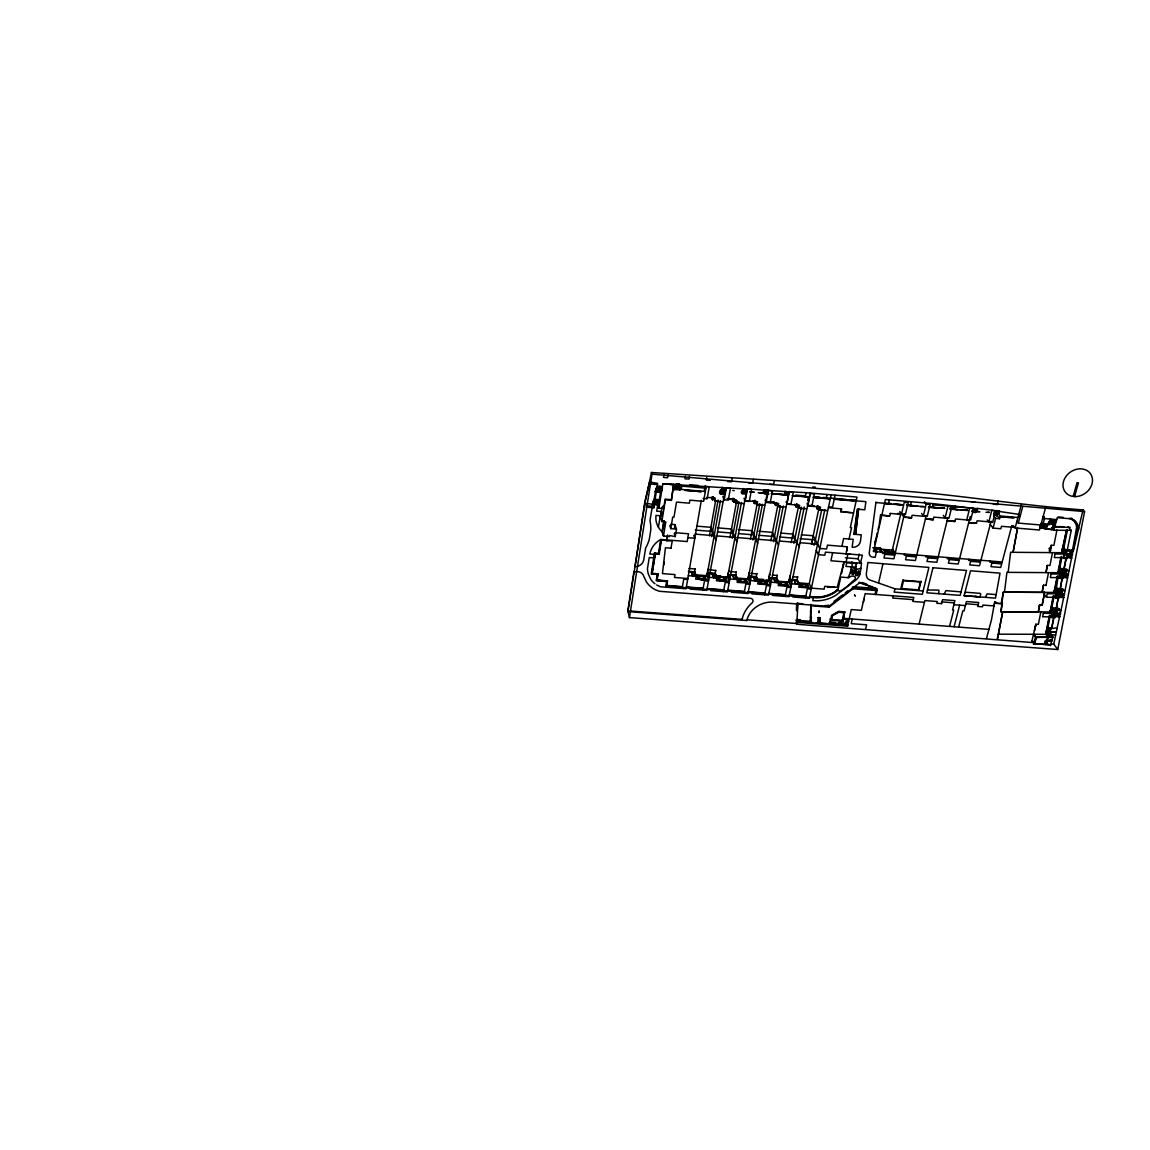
<?xml version="1.0" encoding="UTF-8"?>
<svg xmlns="http://www.w3.org/2000/svg" width="1150" height="1150" viewBox="0 0 1150 1150"><rect width="100%" height="100%" fill="white"/><g stroke="black" fill="none" stroke-linecap="round" stroke-linejoin="round"><path stroke-width="1.5" d="M810.635 611.412L810.664 612.418M818.929 612.706L819.001 611.728M796.361 610.176L796.72 603.506M796.706 624.249L796.461 621.618L796.706 624.249L1032.168 642.505L1031.924 641.154L1033.735 643.684L1050.697 644.92L1050.482 645.668M797.137 611.081L797.583 602.658M988.914 629.381L843.381 618.341L844.689 611.886L838.637 611.426L831.579 615.581L829.854 624.134L810.721 622.696L811.038 604.411L810.204 621.575L811.224 621.518M811.296 621.676L811.325 618.413M818.096 617.737L817.822 622.164L819.95 622.222L820.223 617.794L818.024 617.579M819.044 617.521L818.771 621.949M820.151 617.636L819.95 622.222M810.592 611.297L810.693 610.564M810.664 610.866L810.678 612.102M851.388 566.849L851.316 567.554A29.512 25.616 -25.1 0 1 847.981 577.659M860.861 568.387A7.475 6.44 -26.7 0 1 856.822 568.977A9.272 7.992 -26.8 0 1 852.193 566.921L851.877 561.919M818.958 611.829L819.073 610.765M810.649 610.621L810.779 609.558M854.263 534.462L857.641 509.622M875.984 501.975L869.271 552.747A5.017 4.312 -27.7 0 0 871.959 557.003L875.208 557.276L876.473 551.727L873.209 550.864M627.972 611.599L644.891 503.47L651.446 472.492L808.091 482.713L935.554 493.796C984.759 499.014 1033.649 506.331 1083.013 509.896L1084.579 511.592L1057.756 649.52L629.452 617.607L627.785 610.822L633.952 571.406L634.153 572.154A7.317 6.512 -14.9 0 1 635.102 571.852M629.452 617.607L652.007 474.159L651.446 472.492M652.927 503.643C651.346 499.387 661.796 500.279 658.073 504.074L652.769 503.125M653.416 502.162C651.834 497.907 662.299 498.784 658.562 502.593L653.243 501.644M660.747 491.323L659.051 501.113L653.89 500.681L655.572 490.878L660.833 491.582M655.5 492.143C653.904 487.844 664.441 488.736 660.661 492.588L655.327 491.639M655.989 490.633C654.393 486.321 664.944 487.226 661.164 491.079L655.816 490.13M656.477 489.124C654.796 484.581 665.361 485.487 661.652 489.569L656.305 488.621M646.012 507.121L653.761 507.768L657.642 483.359L649.621 482.008L644.891 501.472L635.016 566.591M664.139 473.584L663.521 477.466L667.589 477.724L668.222 473.843M662.846 483.805L673.742 484.739L671.298 499.646L665.146 499.129L663.607 508.588L658.921 508.199L662.846 483.805L730.466 488.132L728.295 500.164L724.241 499.819L722.847 496.498M658.418 527.189L660.258 515.761M665.692 587.176L666.641 581.541L656.204 580.721L657.225 574.425L651.245 573.965L654.508 552.733M660.431 517.112L662.041 507.15M661.667 512.368L661.509 515.516M661.164 515.832L661.839 511.577M655.284 553.409L652.007 573.591L657.484 573.706M661.509 515.861L661.897 513.461M670.738 524.271L674.978 524.63L676.502 529.101L675.237 536.59L669.659 535.541L669.487 536.604L663.478 536.101L665.807 521.884L661.868 521.554L665.39 499.862L671.543 500.379L673.541 484.179L675.079 485.544L674.403 489.627L679.938 489.828M654.623 553.092L658.49 553.409L660.776 539.422L666.727 539.911M663.478 536.101L662.041 531.602L663.794 520.835M658.878 553.797L661.121 539.681M662.544 530.969L664.226 520.677M661.494 539.81L659.166 554.142L655.011 553.811M663.651 526.599L663.78 523.437M661.667 540.04L665.318 540.327M657.771 573.836L656.707 580.348L667.187 581.167M656.923 580.261L666.899 581.038M657.096 580.074L658.102 573.864L651.849 573.376M674.475 486.809C689.023 486.436 671.514 490.806 674.806 484.783L680.412 485.257L680.196 489.066L674.403 488.074M674.547 485.544L674.418 489.598M666.899 537.869L667.589 535.383M667.532 535.21L666.554 540.96L672.29 540.831L670.967 548.205M677.249 484.294L677.623 485.429M676.502 529.101L670.795 528.626L672.707 517.098L673.986 517.198L676.502 502.09L689.382 503.183L689.899 500.164L703.628 501.328L705.913 488.189L705.051 486.048M678.529 484.394L679.133 485.559M678.615 486.249L678.744 485.444M678.902 485.544L678.371 484.064L679.075 485.875M681.231 489.397L681.777 486.119L680.225 484.754L680.153 489.296L705.338 491.452L704.49 489.311M680.024 490.116L680.225 484.754M674.489 527.606L674.978 524.63M682.381 586.946L666.425 585.724L667.23 580.865M666.641 585.623L667.575 580.894L656.751 580.046M685.386 476.215L684.954 478.802L689.008 479.047L689.439 476.474M682.122 588.441L683.718 579.169L687.671 579.485M701.342 500.423L686.061 588.742L660.431 586.773L656.65 584.947M704.289 491.553L705.18 486.378L709.262 486.738L707.149 498.798L703.096 498.453M706.732 477.552L706.287 480.111L710.312 480.369M691.481 572.125L692.832 575.992M691.969 572.168C690.819 576.941 699.128 577.933 694.471 572.283M690.259 588.11L690.086 589.059L706.776 590.352L724.788 492.545L720.432 491.683M694.14 574.669L695.017 568.617M694.758 572.269L688.519 571.78L694.758 572.197L694.241 574.109M695.534 576.322L695.664 574.439M694.758 572.197L696.152 576.337L695.664 579.111L708.616 580.117L706.891 575.316L707.652 571.061M698.107 578.464L697.173 575.733L698.438 575.906L699.2 577.99M712.367 499.646L712.885 496.685M713.029 497.016L712.497 499.991L711.318 497.059M699.631 578.666L698.697 575.848L703.067 576.279L704.044 578.939M722.66 501.788L714.682 501.113L715.214 498.122L706.919 497.418M709.406 535.929L715.616 500.825M704.289 578.953C700.58 570.141 713.762 585.149 697.878 578.637L696.871 575.604L704.806 576.222M704.073 578.45L703.326 576.222M711.62 536.662L718.117 500.092M719.972 493.422C731.429 493.58 715.329 496.469 720.604 489.9M702.851 590.036L704.504 580.793L708.443 581.109M720.087 493.681L720.719 490.935L724.96 491.539M705.352 578.551L704.605 576.322M720.648 492.186L721.007 490.173M724.788 492.545L725.247 490.791L721.122 490.432L720.576 493.436L719.742 492.717L724.5 493.278L724.859 491.28M705.554 579.126L697.863 577.861M725.822 489.282L721.798 489.181L721.869 487.931M726.009 488.29L722.085 488.434L722.157 487.169M720.432 500.667L707.02 575.69L695.75 574.799M721.122 490.432L725.363 491.036L725.722 489.037M721.51 489.943L725.65 490.288L726.124 488.534L722.085 488.434M724.241 499.819L726.297 487.528M712.655 573.793C711.62 578.565 719.943 579.557 715.142 573.908M710.959 589.72L710.786 590.654L727.433 591.948L746.408 492.358L742.167 491.754L746.292 492.099M732.234 477.926L731.544 481.764L727.548 481.534M714.883 575.719L715.674 570.242M715.012 576.092L715.429 573.821L709.219 573.332L715.415 573.893M715.429 573.821L716.91 577.961L716.407 580.736L729.316 581.742L727.476 576.926L728.266 572.686M717.514 577.3C726.168 574.684 732.176 584.315 718.606 580.261L717.528 577.228L718.822 580.089M731.975 498.784L733.067 498.295M718.592 579.586L717.816 577.357L719.081 577.53L719.842 579.499M733.585 499.028L727.087 498.467M733.944 498.467L733.413 501.443L736.575 501.702M738.3 502.176L733.556 501.774L734.102 498.812M734.246 499.158L735.885 502.909L743.834 503.585M720.101 579.528L720.101 580.189M720.346 580.29C716.062 575.561 725.995 576.797 724.744 580.549M735.885 502.909L736.431 499.919L728.151 499.215M736.173 502.823L734.649 499.215M729.948 537.611L736.69 500.825M1044.631 592.365L1042.173 604.886L1039.629 604.871L1038.306 611.886L1039.629 604.871L1042.259 604.886L1044.674 592.365L1003.289 592.178L1000.917 611.757L1051.416 611.929L1054.277 613.065L1054.981 609.514M724.989 580.577C722.516 577.933 725.707 576.394 726.038 580.175M724.471 579.873L723.954 577.832M732.291 538.358L739.019 501.86M739.263 503.197L735.899 502.823M741.563 491.338L741.693 492.574M723.508 591.646L725.204 582.418L729.143 582.719M741.577 493.235C752.431 492.904 738.846 496.124 741.923 491.366M741.693 493.494L742.052 491.496M742.282 491.999L742.656 490.001M742.584 491.251L746.709 491.611L742.584 491.251L743.072 489.497L747.198 489.857M747.083 489.598L743.188 489.756L743.259 488.506M741.462 502.449L727.619 577.3L716.292 576.049M1003.289 592.178L1001.19 603.621L995.569 603.189L995.857 602.082L994.678 601.996L991.444 619.965L986.484 638.48M1008.148 572.355L1010.62 552.288L1066.007 552.719M1002.685 611.814L997.568 639.314M997.179 639.285L1002.714 611.728M741.405 492.214L746.106 493.106L746.479 491.107M746.408 492.358L746.781 490.36L742.771 490.259M726.412 487.787L751.539 489.454L749.297 501.457L745.272 501.113L747.385 488.851L772.512 490.777L770.198 502.737M732.751 575.374L734.318 579.241M733.254 575.417C732.349 580.189 740.672 581.181 735.727 575.532M731.601 591.316L731.429 592.25L748.003 593.529L767.409 492.416M753.365 479.277L752.646 483.101L748.664 482.871M735.339 577.904L736.259 571.881M736 575.518L729.819 575.029L736.014 575.446L735.454 577.343M736.704 579.543L736.977 578.033L748.133 578.91L762.421 504.232M736.014 575.446L737.61 579.586L737.092 582.346L749.958 583.352L747.989 578.536L749.067 572.887M738.084 578.91L739.263 581.799L747.184 582.418L745.976 579.456L738.084 578.91L739.263 581.799M740.528 581.224C741.491 581.756 736.402 575.69 739.479 581.699M754.946 500.264L754.386 503.211L757.534 503.484M757.692 503.829L754.544 503.556L755.104 500.595M755.651 501.069L757.304 504.534M740.988 581.9L739.91 579.082L744.251 579.499L745.358 582.173M750.418 539.278L757.562 501.716L744.381 500.595M752.905 540.04L759.834 503.628M745.617 582.188L745.329 581.497M760.38 504.979L757.016 504.62L755.277 500.854L757.002 504.692L764.606 505.253M762.852 492.746L759.043 492.732M763.269 492.286L767.654 492.919L767.855 491.927L763.744 491.567L763.557 492.559M744.093 593.227L745.847 584.027L749.771 584.329M763.629 491.309C760.984 496.771 780.146 493.623 758.209 492.761M746.637 581.785C747.083 579.054 742.699 578.493 745.315 581.569M746.867 582.36L739.191 581.095M636.065 571.679A7.317 6.512 -14.9 0 1 640.737 572.585L641.513 573.088A7.317 6.512 -14.9 0 1 643.583 575.963L646.415 581.957A27.341 24.337 -17.2 0 0 655.888 590.022L659.424 591.287L750.375 598.288A3.234 2.817 -20.6 0 1 752.359 602.686L751.381 603.52A31.912 27.557 -21.1 0 0 742.886 616.472L741.966 620.152L741.664 619.376L629.567 610.966M767.337 493.666L767.654 492.919M1043.453 585.293L1042.101 592.379L1043.481 585.293L1046.098 585.307M1051.574 634.901L1052.724 637.359L1050.582 644.762L1033.735 643.684M1073.611 519.628A15.525 12.822 -33.4 0 1 1077.478 528.712L1061.163 609.816L1054.004 609.788L1050.669 608.479M763.744 491.567L767.97 492.171L768.358 490.173L764.247 489.814L764.175 491.079L768.042 490.921M768.358 490.173L766.188 502.392L765.081 500.092M753.293 576.984L754.946 580.865M752.172 592.897L751.985 593.846L768.502 595.111L789.231 491.481L786.988 503.671L790.984 504.016L793.371 492.085L768.488 490.432M771.276 493.566L788.282 495.348M771.477 493.479L783.955 494.543M774.381 480.628L773.648 484.438L769.695 484.207M755.392 580.779L753.796 576.955L755.392 580.779L757.85 581.052L756.254 577.142M756.111 578.105L756.772 573.491M756.096 579.312L756.542 577.056L750.375 576.567L756.527 577.128M1046.026 572.298L1047.348 565.426L1049.993 565.441L1052.48 552.618M1049.979 552.288L1051.316 545.33L1050.654 548.421M1061.637 594.148L1059.409 593.86L1060.128 590.252L1062.356 590.539L1061.464 595.01L1057.598 595.024M1058.057 613.683L1057.899 614.488L1051.488 614.503M1065.748 573.678L1065.432 575.331L1059.308 575.316M1069.601 553.696L1069.27 555.378L1066.797 555.378M1066.237 557.362L1071.814 558.339L1070.104 556.312L1070.564 553.941M1057.037 628.36L1053.774 644.129L1057.756 649.52M1061.22 609.5L1056.965 628.705M756.542 577.056L758.224 581.196L757.692 583.956L770.514 584.962L768.43 580.146L769.537 574.497M773.907 502.349L770.96 502.018M760.049 583.309L758.899 580.577L760.15 580.75L761.027 582.719M767.697 501.918L774.18 502.291M776.164 504.735L775.129 504.649M761.271 582.748L761.084 582.834M761.559 583.51L760.409 580.692L764.736 581.109L765.914 583.769M1049.274 551.008L1049.936 547.63M1039.154 607.301L1039.6 605.058M1048.699 628.576L1047.851 627.713L1050.309 615.408L1052.034 617.679L1055.254 617.694M1051.704 608.379L1051.862 607.646L1058.604 608.422L1059.179 610.089L1053.012 610.061L1051.704 608.379L1054.191 595.93L1055.93 598.158L1059.164 598.173M1056.246 589.404L1058.115 576.251L1059.883 578.436L1063.146 578.45L1061.364 576.265L1066.266 576.265L1067.602 577.904L1062.226 577.329L1060.156 590.525M1068.983 570.731L1060.889 570.673L1059.553 569.049L1061.766 557.951M1068.048 526.729L1071.239 530.38L1066.754 552.733L1063.606 549.01L1063.822 547.86M1083.013 509.896L1073.324 551.195L1067.545 550.088M770.831 540.946L777.903 504.807M785.622 507.035L778.047 506.474L778.636 503.513L765.497 502.392M778.334 506.402L776.595 502.78M773.447 541.722L780.347 506.618M767.122 583.28L766.259 581.152L767.179 583.395M766.144 583.869L764.994 581.052L766.245 581.224M781.411 506.762L778.061 506.402M766.662 581.886L766.791 580.017M764.606 594.809L766.417 585.623L770.327 585.939M784.458 494.586L787.779 494.874M788.9 492.229L785.076 492.387L785.134 491.136L784.947 492.128L789.029 492.488M1031.723 641.872L1035.819 624.263L1038.407 624.277L1040.836 611.886M1045.968 572.614L1047.362 565.426L1046.845 568.488M1049.835 552.618L1051.258 545.316L1053.918 545.344L1056.922 530.021M1042.978 588.311L1043.568 585.293M1046.011 585.307L1048.541 572.628M767.438 583.898L759.747 582.705L758.899 580.577M783.294 506L768.588 580.52L757.433 579.643M773.749 578.594L775.517 582.475M1046.5 597.281L1047.19 593.759L1055.987 593.803L1055.283 597.324L1046.5 597.281L1044.358 594.492M774.252 578.637C773.548 583.352 781.928 584.416 776.696 578.838M772.656 594.478L772.469 595.427L788.943 596.692L810.132 493.048M776.538 579.701L777.227 575.115M776.983 578.666L770.831 578.263L776.983 578.666L778.78 582.806L778.234 585.566L791.013 586.558L788.799 581.742L789.949 576.121M779.024 582.116L786.859 582.662L788.21 585.623L780.347 585.091L779.039 582.044L780.534 584.991M1061.536 552.69L1066.654 530.207M1045.638 634.311L1049.418 615.408M1050.094 611.929L1053.299 595.93M1053.975 592.451L1057.224 576.251M1057.914 572.686L1060.861 557.434M1066.453 530.15L1061.852 552.69L1072.605 554.889M1050.626 633.636L1052.724 637.359L1047.822 636.812L1045.968 634.311L1049.734 615.408M1053.616 595.93L1050.424 611.929L1052.624 612.217L1053.285 613.352L1060.473 613.381L1059.38 611.973M1057.54 576.251L1054.306 592.451L1059.409 593.86M1061.378 556.413L1058.244 572.686L1068.278 574.367M1062.082 552.949L1062.6 548.996M1047.276 627.713L1046.788 631.508L1049.203 632.098L1049.907 628.576L1048.987 631.81M1050.64 612.217L1051.129 608.379M1054.521 592.724L1055.024 588.843M1058.474 572.959L1058.977 569.049M1063.017 548.996L1066.783 530.15M1046.586 631.221C1049.116 633.334 1044.746 637.646 1047.161 631.221L1047.65 632.816L1050.712 632.816L1050.712 631.911M1047.851 627.713L1047.995 626.994L1048.699 628.288L1047.995 631.796L1056.318 632.069L1047.794 632.083M1055.614 588.857L1055.758 588.11L1062.758 589.159L1063.132 590.539L1062.758 589.159M1059.553 569.049L1059.711 568.301L1066.769 569.336L1067.128 570.716L1066.611 570.084M1067.43 529.848L1062.873 552.69L1064.612 554.832L1071.757 554.889L1072.504 551.195M1047.995 631.796L1048.268 627.713L1046.831 627.814M1051.416 611.929L1052.135 608.379M1054.564 588.958L1056.031 588.857L1055.312 592.451L1004.496 592.178L1006.926 572.355L1059.251 572.7L1067.258 574.367M1059.251 572.7L1059.984 569.049L1058.503 569.164M1063.089 552.963L1063.606 549.01M1047.779 631.508L1048.484 628.001M1051.632 612.217L1052.351 608.666L1051.344 608.652M1055.527 592.724L1056.246 589.131L1055.24 589.131M1059.481 572.973L1060.199 569.322M1051.848 612.504L1052.566 608.939M1059.696 573.232L1060.429 569.595M1064.109 552.963L1064.842 549.283L1062.816 549.269M1048.771 631.523L1049.476 628.001L1047.492 628.001M1052.624 612.217L1053.342 608.666M1056.534 592.739L1057.253 589.131M1060.487 572.973L1061.206 569.336L1059.193 569.322M1064.325 553.236L1065.072 549.542L1064.052 549.542L1063.319 553.222L1070.751 554.875L1071.239 552.417M1064.555 553.495L1064.842 549.283M1052.034 617.679L1052.724 614.201L1049.921 610.535M1052.839 612.504L1053.558 608.954M1055.93 598.158L1056.634 594.636L1053.803 591.028M1056.749 593.012L1057.468 589.418L1056.965 593.285M1059.883 578.436L1060.602 574.871L1058.834 572.686M1060.703 573.246L1061.436 569.595M1064.612 554.832L1063.894 558.44L1067.157 558.469L1067.89 554.846M1053.774 609.227L1053.069 613.065L1056.476 613.367L1057.195 609.802M1060.932 573.519L1061.651 569.868M1053.285 613.352L1054.004 609.788M1065.346 553.236L1065.834 550.778M1065.561 553.509L1066.309 549.815M1049.979 631.81L1050.683 628.288L1048.699 628.288M1057.741 593.012L1058.474 589.418L1056.462 589.404L1055.743 593.012L1064.469 594.119M1061.709 573.246L1062.442 569.609M1065.791 553.768L1066.539 550.088M1050.194 632.098L1050.683 628.288M1057.971 593.299L1058.69 589.691M1061.939 573.519L1062.658 569.883L1064.9 570.17L1064.612 574.353M1058.187 593.572L1058.474 589.418M1062.154 573.793L1062.888 570.156M787.923 585.494L780.246 584.229M796.706 503.815L796.116 506.762L799.236 507.021M799.423 507.366L796.289 507.092L796.893 504.146M797.453 504.634L799.322 508.099M781.813 585.091C781.899 582.648 777.788 580.477 780.232 584.301M782.057 585.106C777.371 580.52 787.376 581.598 786.399 585.379M791.171 542.613L798.546 506.086M806.567 508.817L799.02 508.257L799.624 505.296L786.528 504.174M1050.712 632.816L1050.856 632.098M1054.162 616.271L1051.833 627.857L1048.498 628.576L1051.56 628.576L1053.357 619.39M1053.055 612.792L1055.269 613.079L1058.417 597.209L1063.75 597.54L1062.471 595.93L1057.425 595.944L1058.273 597.023L1056.203 610.075M1058.963 593.299L1059.452 590.899M1062.945 573.534L1065.892 559.072M1059.193 593.572L1062.37 577.516M1063.161 573.807L1066.395 557.534L1067.157 558.469M1066.726 556.456L1067.214 554.056M1063.391 574.08L1064.124 570.429L1066.136 570.443L1065.619 574.353M1056.261 613.079L1056.979 609.529L1053.774 609.514M1060.185 593.587L1060.918 589.979L1060.631 594.133M1064.167 573.807L1064.9 570.17M1060.415 593.86L1061.134 590.252M1064.397 574.08L1065.13 570.429M1061.407 593.86L1062.14 590.266M1065.403 574.094L1066.136 570.443M1069.514 554.602L1070.003 552.144M1058.776 609.572L1058.92 608.839L1055.916 608.753M1062.859 590.194L1063.003 589.461L1059.84 589.202M1066.855 570.386L1067.013 569.638L1063.822 569.379M1070.521 554.602L1071.024 552.144M1071.541 554.616L1072.03 552.158M793.917 543.404L801.262 507.15M786.629 585.465C784.444 582.691 786.715 581.224 787.635 584.991M802.369 508.544L799.034 508.171L797.079 504.419L799.02 508.257M804.986 496.354L792.479 495.607M785.062 596.39L786.931 587.233L790.812 587.535M849.088 538.991L851.561 527.735L850.31 527.634L856.994 497.073L806.064 492.689L805.402 495.909L795.699 495.075M804.281 506.949L788.972 582.116L776.264 581.124M807.717 500.264L808.407 496.872M808.795 496.685L805.417 496.728M807.976 505.454L810.419 493.551L814.401 493.896L811.958 505.799L807.976 505.454L807.012 503.657M794.147 580.204L796.001 584.085M809.643 505.497L814.459 505.827M794.636 580.247C794.104 585.005 802.456 585.997 797.094 580.362M811.383 505.54L814.344 505.713M793.083 596.059L792.896 596.994L809.298 598.273L831.105 494.845M796.907 581.311L797.597 576.725M844.1 561.818L837.2 587.305L824.751 586.327L824.133 589.145L798.704 587.161L799.279 584.344L791.574 583.812L789.705 579.672L797.367 580.276L789.691 579.744L789.087 581.555M797.928 584.344L798.244 582.834L809.284 583.711L811.426 588.153M807.07 586.989L805.733 584.329L806.998 584.416L807.976 586.471L800.673 585.824M800.989 586.514L808.622 587.219L807.199 584.258L799.394 583.639L800.975 586.586M820.18 509.119L817.061 508.861L817.664 505.914M817.061 508.861L816.687 508.185L817.736 508.185M802.24 586.687C802.269 584.243 798.114 582.072 800.644 585.896M802.484 586.701C797.683 582.13 807.702 583.194 806.826 586.974M811.426 544.281L818.915 508.286M820.194 509.953L818.268 506.316M814.301 545.071L821.603 510.126M807.185 584.329L808.608 587.291M823.256 510.312L819.936 509.953L817.88 506.187M825.944 498.151L813.481 497.404M805.431 597.971L807.357 588.829L811.224 589.131M827.037 494.5L826.361 497.706L823.141 497.433M826.447 498.194L829.739 498.482M809.284 583.711L824.852 509.522M827.425 510.658L819.921 510.025L820.539 507.078L807.501 505.957M837.876 590.209L840.751 577.084L848.786 577.731A4.614 3.967 -25.8 0 1 853.961 576.251A2.458 2.113 -25.9 0 1 854.393 579.916A31.452 26.795 -25.8 0 0 850.296 583.539A35.492 30.806 -25.4 0 1 841.297 590.482A2.861 2.458 -25 0 1 837.876 590.209A29.368 25.472 -24.9 0 1 813.438 597.641L812.806 600.616L815.048 600.789A32.775 28.434 -24.9 0 0 824.651 599.883L827.008 599.251A32.775 28.434 -24.9 0 0 835.964 595.197L855.542 580.362A12.132 10.451 -26 0 0 860.171 573.361L861.58 563.227L830.904 560.754L832.629 552.719M836.194 590.913L837.933 589.576A29.052 25.199 -24.9 0 1 813.611 596.807L809.614 596.793M835.072 495.19L832.557 507.064L828.604 506.719M834.469 498.884L855.859 500.724M841.527 573.577L844.028 561.804M841.383 508.846L840.751 511.793L853.544 512.886M841.081 511.836L841.714 508.875L828.388 507.739M830.818 586.859L827.224 586.673L831.148 586.831M831.134 586.917L834.497 586.989M801.349 534.779L813.208 535.756L819.806 548.435L826.62 548.981L827.439 545.143L841.901 546.351L843.597 538.545L853.199 539.336L852.136 547.184L853.458 547.299A6.727 5.836 -27.5 0 0 860.416 541.334L861.307 534.851L853.904 534.232L857.311 509.162L864.771 509.795L865.893 501.673L834.282 498.956M851.014 512.67L843.352 511.865M829.955 622.754L830.616 619.735L842.648 620.641M832.126 615.883L831.393 619.864L832.126 615.883L838.839 612.188L844.057 612.591L838.839 612.188M842.964 566.95L843.597 564.477M846.141 561.976L847.909 553.955M1057.166 627.857L1050.899 628.576M850.396 554.012L846.012 554.027L847.378 546.796L841.901 546.351M843.956 612.404L842.246 620.698L831.306 619.678M830.573 620.181L842.634 621.101L844.689 611.886M848.413 618.729L844.028 619.146L844.186 618.413M856.721 563.601L846.731 562.796L845.94 566.418L855.916 567.209L856.405 563.054L851.934 562.695L856.721 563.601L856.204 562.695M816.27 550.39L818.484 554.688L824.78 555.206L825.441 552.129L862.356 555.134L860.559 563.141L858.116 558.814L859.179 554.027M846.989 619.131L845.983 623.587L846.544 619.864M796.806 622.394L847.55 626.204L846.429 623.99L847.435 619.534L848.556 621.733L847.751 621.661M847.55 626.204L851.273 609.572L861.336 610.334L865.145 593.63L913.804 597.425L912.841 601.436L924.428 602.327M852.265 619.016L851.216 623.645L866.568 624.809L865.519 629.409M880.598 514.611L879.218 524.429M875.279 541.046L874.704 543.964M874.719 544.252L877.335 532.694M878.083 529.388L878.844 526.082M874.589 547.932L876.947 551.77M863.391 602.356L864.11 598.618M888.231 503.499L884.896 503.542M877.263 551.871L875.006 547.989L879.132 548.32L881.417 552.129L879.132 548.32M886.334 515.66L889.697 515.876L890.273 513.403M879.376 548.32L881.748 552.158M880.411 547.989L880.138 549.125L892.299 550.131L894.944 554.401L882.711 553.409L880.411 547.989L874.173 547.472M880.196 550.692L880.613 548.334L872.821 547.702M875.466 587.995L876.789 590.611L853.056 588.757L852.308 587.363L872.376 588.944L872.548 588.196L853.214 586.673M876.415 590.827C874.072 585.81 877.91 592.897 875.955 593.903M884.508 550.347L885.486 551.827L884.221 550.131L889.094 550.534L890.158 552.388C877.134 550.721 891.552 553.941 886.578 550.505M875.092 594.406L876.257 589.375L873.598 588.455M875.567 594.449L876.458 590.597M875.912 594.478L877.191 588.872L859.668 582.762L828.848 606.395L773.389 602.14A23.244 20.082 -20.9 0 0 746.824 620.511L629.754 611.728M878.542 583.05L882.999 563.716M886.822 550.534C886.406 552.46 891.969 553.193 888.921 550.62M888.893 550.692L884.206 550.217M889.41 499.862L888.663 503.053L889.913 503.154M902.204 504.692L893.579 504.275M891.768 551.971L891.897 550.088M900.766 513.604L897.589 513.418M892.299 550.131L900.939 513.015M892.788 549.341L892.113 550.447M901.514 514.136L904.259 502.349L908.184 502.679L905.424 514.481L901.514 514.136L899.818 511.563M894.944 554.401L904.475 513.619M903.986 517.155L901.183 513.288M906.89 505.094L910.139 505.368M908.155 517.514L911.519 517.716M911.504 517.788L903.656 517.098L911.504 517.802L912.094 515.258L926.009 516.479M893.291 595.829L892.759 598.058L913.273 599.653M894.944 588.786L894.168 592.106L922.329 594.306L928.913 567.424L867.891 562.494L866.352 573.39A12.118 10.379 -27 0 0 866.913 577.228L867.186 577.832A6.052 5.189 -26.7 0 0 869.759 579.974L894.944 588.786L923.134 590.999M904.576 554.027L904.303 555.163L916.478 556.169L926.253 515.459M916.852 505.942L910.556 505.727M902.908 579.816L900.766 588.8M924.054 506.575L920.331 506.575M924.37 506.69L906.631 505.497M911.332 501.759L910.57 504.922L911.821 505.037M926.167 504.232L930.091 504.562L927.259 516.336L923.349 516.005L926.167 504.232L924.37 501.688M925.75 519.009L933.239 519.642L933.843 517.112L947.715 518.319M928.726 506.963L931.96 507.251M932.449 507.294L944.711 508.343L928.539 507.049M929.904 519.354L933.254 519.57M926.081 555.781L925.807 556.916L937.94 557.908L947.887 517.615M921.021 581.253L918.836 590.223M944.495 508.329L928.467 507.38M951.898 506.446L948.994 518.176L945.113 517.845L948.003 506.115M919.08 624.091L924.873 600.559L937.25 601.522L936.804 603.29L941.591 603.592M969.752 507.984L966.791 519.685L970.672 520.016L973.633 508.314L933.167 503.643L932.391 506.805L933.642 506.92M947.428 520.849L954.888 521.482L955.521 518.952L969.335 520.159M950.906 506.402L950.417 508.357L954.399 508.702L955.319 506.014L955.88 506.791M955.377 508.774L954.155 508.674L954.457 507.466L950.849 507.639L951.093 506.661L955.075 507.006M955.506 506.273L955.262 507.251L951.28 506.92L951.337 505.684M953.695 509.105L950.389 509.162M954.184 509.148L957.763 509.781M951.582 521.194L954.902 521.396L947.111 520.777M947.514 557.534L947.241 558.67L959.33 559.662L970.255 516.494M938.788 593.702L938.874 590.108L927.475 589.964M962.492 510.183L967.84 510.413L950.216 509.234M941.577 603.664L942.583 599.668L954.931 600.631L952.531 610.032L953.724 610.118L949.569 626.391M944.179 594.133L945.861 590.654L960.236 591.79L960.839 592.595M967.509 510.298L960.178 509.982M969.033 522.675L976.465 523.293L977.112 520.792L990.869 521.999M976.911 510.356L972.497 510.729L972.742 509.752L976.911 510.356L977.414 508.401L995.699 510.686L992.651 522.373L988.784 522.043L987.189 519.973M972.943 510.011L973.188 509.033L977.155 509.378M975.674 511.089L975.574 512.512L976.465 511.074M973.159 523.02L976.479 523.221L968.702 522.646M972.052 511.448L976.019 511.793L976.523 509.838M973.001 508.774L977.356 509.637L977.601 508.659L932.966 504.821M968.875 559.274L968.587 560.409L980.634 561.387L991.084 521.209M954.098 626.736L959.646 605.144M964.117 595.686L970.528 570.774L1000.026 573.16L995.483 598.144L964.117 595.686L980.001 596.936L980.734 594.162L980.131 593.357L965.813 592.236L964.821 592.911M958.64 627.081L962.837 610.822L964.031 610.923L966.46 601.536L978.751 602.499L977.701 606.467L982.474 606.769L982.919 605.072L993.988 605.935L995.038 602.011M989.446 512.268L985.924 512.296M988.784 522.043L991.818 510.356L1018.771 514.337L1020.194 516.062M994.577 511.865L994.074 513.82L998.027 514.165L999.451 510.772L995.699 510.686M999.451 510.772L998.488 513.446L994.534 513.101L994.779 512.124L998.933 512.727M994.348 514.783L996.949 515.43M994.98 512.383L995.239 511.405L999.192 511.75M998.243 500.882L997.266 504.62L993.298 504.174M1015.263 527.462L1001.477 526.298L1000.816 528.77L993.054 528.08L995.598 518.348L993.701 515.947M997.151 514.366L996.446 516.048L996.705 515.071L999.551 518.693L1000.27 515.976L997.409 512.383M993.614 514.539L997.568 514.869L998.488 513.446M990.15 561.013L989.863 562.149L1001.866 563.126L1011.885 525.521M985.363 597.353L987.088 593.903L996.13 594.607M1045.853 506.676L1039.442 530.021L1015.134 527.965L1021.387 504.548M996.576 603.304L1000.586 603.621M1043.453 518.449L1043.984 516.508L1043.179 516.436L1044.646 518.161L1042.719 525.176L1018.296 523.092L1022.824 506.259M1042.633 518.391L1056.735 519.599L1053.774 523.854L1052.149 529.704L1040.046 527.462L1040.851 524.544M1041.052 527.548L1042.259 523.164M1052.149 529.704L1041.282 527.807L1042.489 523.423M1042.288 527.893L1043.496 523.509M1042.504 528.166L1043.711 523.768M1043.51 528.238L1044.717 523.854M1043.726 528.511L1044.933 524.113M1044.516 528.324L1045.724 523.94M1044.732 528.583L1045.954 524.199M1044.947 528.856L1046.169 524.457M1045.968 528.942L1047.176 524.544M1046.184 529.201L1047.808 523.336M1056.016 520.044L1055.484 521.985L1049.49 521.467L1049.763 520.504L1055.758 521.022M1055.973 521.281L1049.979 520.763L1050.525 518.822L1049.131 524.903L1041.038 524.213M1051.919 529.446L1053.558 523.595M1053.098 528.54L1052.293 528.468M1050.008 523.02L1054.492 523.408L1055.484 521.985M1071.239 530.38L1053.774 530.207L1057.281 517.644L1068.12 518.578A15.582 12.291 -34.7 0 1 1078.556 529.92M1073.166 496.441L1077.033 482.698L1078.456 482.827L1074.574 496.57M1034.08 635.576L1034.296 634.857M1034.885 635.591L1035.086 634.857M1033.534 644.402L1035.676 636.784L1033.864 634.283M1034.396 643.583L1036.164 637.359L1047.822 636.812L1046.486 640.895L1051.589 641.269L1051.071 639.572M1033.663 635.001L1036.265 637.517L1034.511 643.741L1032.341 640.723M1048.283 637.387L1047.477 640.234L1051.79 640.55M1044.559 644.014L1045.566 640.536L1047.506 640.679L1046.5 644.173L1044.559 644.014L1045.738 644.388L1046.543 640.607L1045.523 644.086M1044.775 644.302L1045.566 640.536M836.093 590.611L837.991 589.691A29.368 25.472 -24.9 0 1 813.553 597.109L813.496 596.994M833.98 601.421L842.447 594.938M845.264 592.768L848.082 590.611M811.699 605.834L829.035 607.157L853.056 588.757M844.776 612.073L838.738 611.613L831.579 615.581M1047.822 636.812L1035.474 637.503L1036.265 637.517M811.483 617.09L810.391 616.989L811.411 616.932M819.188 617.837L820.223 617.794M810.132 621.417L811.152 621.359M998.559 634.182L1046.543 634.311L1048.398 636.827L1052.969 636.784L1035.676 636.784M1046.73 635.26L1049.677 635.246M1054.507 616.716L1059.711 616.702L1058.719 615.408L1053.515 615.423L1059.711 616.702M1066.941 556.327L1070.104 556.312M1058.963 609.816L1061.163 609.816M1051.431 634.714L1046.831 634.699L1047.305 632.342L1050.568 632.629M1050.424 634.901L1055.571 634.915M1038.378 611.886L1000.917 611.757L1002.441 603.333L1001.247 603.333M1052.724 614.201L1060.587 614.229M1035.244 627.239L1035.906 624.292L1034.526 630.933M1046.169 631.106L1047.578 631.221M1036.164 637.359L1052.724 637.359L1048.398 636.827M1056.462 589.677L1059.912 590.252M1057.684 589.691L1059.696 589.706M1063.276 589.806L1057.066 589.763L1055.758 588.11M1058.906 589.964L1059.912 589.979M1065.159 590.554L1056.922 590.511L1056.031 588.857M1056.634 594.636L1064.541 594.679M1052.552 609.227L1053.558 609.227M1059.322 609.356L1053.156 609.327L1051.862 607.646M1062.269 548.996L1064.411 549.01L1066.266 550.965M1067.286 569.969L1060.429 569.868L1059.984 569.049M1063.894 570.429L1061.436 569.868M1060.602 574.871L1068.551 574.914M1062.471 549.125L1061.867 552.115M1066.223 550.203L1072.504 550.246L1076.63 527.39A14.662 12.104 -33.4 0 0 1069.284 518.219M1066.064 550.965L1073.324 551.195M1054.133 526.585L1063.951 526.7M1039.902 526.988L1041.282 527.807M1053.702 527.189L1070.233 527.347M1041.138 527.246L1046.126 528.324M789.36 491.74L806.064 492.689M1058.273 597.023L1063.606 597.353M842.734 621.288L843.539 621.345M800.184 619.764L796.677 619.505L797.022 620.267L797.928 603.405L802.844 603.793M830.012 622.021L835.274 622.409M838.781 622.682L845.796 623.199M795.829 620.181L811.526 621.374M828.977 622.682L846.429 623.99M797.051 621.216L811.124 622.279M816.399 622.668L826.936 623.458M830.458 623.731L848.024 625.054M796.361 623.487L746.537 619.735L746.824 620.511M1050.654 643.885L1053.774 644.129M666.482 585.422L682.424 586.644M686.378 586.946L703.168 588.254M707.106 588.556L723.839 589.849M727.763 590.151L744.438 591.445M748.348 591.747L764.966 593.041M768.861 593.328L785.421 594.622M789.303 594.909L805.805 596.203M809.672 596.491L813.611 596.807M686.32 587.262L703.11 588.556M707.049 588.857L723.781 590.151M727.706 590.453L744.381 591.747M748.291 592.049L764.908 593.342M768.789 593.644L785.364 594.924M789.245 595.226L805.747 596.505M665.85 586.227L813.438 597.641M824.967 605.489L828.345 605.748L829.035 607.157M663.809 565.024L664.341 561.789M688.908 568.488L695.132 568.977M715.803 570.616L707.782 569.264M736.402 572.24L728.525 571.262M750.763 573.376L756.93 573.864M772.771 575.115L777.386 575.474M793.184 576.725L797.769 577.084M688.419 571.334L694.643 571.823M709.09 572.973L715.286 573.462M729.689 574.583L735.871 575.072M750.217 576.207L756.384 576.696M769.149 577.688L776.825 578.292M789.547 579.298L797.194 579.902M715.53 575.532L719.727 575.863M715.314 575.69L720.576 576.035M758.066 579.054L763.284 579.384M706.891 575.316L705.381 575.561M727.476 576.926L725.966 577.171M747.989 578.536L746.494 578.781M788.799 581.742L787.348 581.986M875.366 588.973L872.376 588.944M853.228 588.009L853.961 588.067M688.318 575.719L696.152 576.251M716.924 577.889L709.119 577.343L707.667 573.217L707.135 575.115M737.624 579.499L729.833 578.967L728.281 574.827L727.72 576.739M758.238 581.124L750.49 580.592L748.822 576.452L748.247 578.349M778.794 582.734L771.061 582.202L769.307 578.062L768.703 579.945M652.179 573.059L654.58 558.598M657.699 573.965L656.765 579.701M657.728 574.137L651.791 573.678L655.054 553.495L659.209 553.826M718.563 579.485L726.053 580.103M687.844 578.508L674.504 577.458L674.992 574.583L662.443 573.606L665.433 547.759L671.054 548.219M942.023 601.896L954.356 602.859M965.885 603.75L978.176 604.699M953.896 604.699L965.411 605.59M1045.781 640.823L1046.744 640.895M674.834 532.68L688.505 533.758L687.168 541.564L666.727 539.867M654.408 554.401L649.808 554.027A21.994 19.636 -17.7 0 1 660.776 539.422M655.184 554.587L654.695 557.635M653.832 557.908L649.247 557.534L647.436 568.833A27.298 24.294 -17.6 0 0 648.471 574.425L650.785 579.399A22.209 19.766 -17.2 0 0 654.954 583.783M903.181 580.276L921.308 581.713M874.69 543.634L875.179 541.894M695.218 530.049L712.54 531.473M717.715 531.904L733.254 533.183M738.415 533.6L753.883 534.879M759.029 535.296L774.453 536.561M779.585 536.992L794.952 538.243M800.055 538.674L815.379 539.925M695.017 534.117L714.164 535.684M715.904 535.828L734.994 537.395M736.719 537.539L755.751 539.091M757.476 539.235L776.437 540.788M779.872 541.061L797.036 542.469M800.472 542.757L817.578 544.151M847.378 547.529L846.501 551.554M1002.167 561.991L873.583 551.497L885.385 499.517L933.167 503.643M687.829 537.668L694.801 538.243L693.781 535.397M661.092 539.911L665.663 540.155L661.451 540.126M845.379 557.779L858.116 558.814M652.841 503.384L657.987 503.815M644.891 503.47L657.742 504.562L658.921 508.199M652.683 504.39L657.829 504.821M646.214 505.784L653.976 506.431M661.336 511.534L656.679 511.146L658.145 502.823L652.999 502.392L649.98 520.648A45.483 41.227 -13.8 0 1 650.799 529.949L649.319 539.249A45.483 41.227 -13.8 0 1 645.624 548.076L643.741 559.921A8.107 7.259 -15.3 0 1 636.036 566.562M660.646 515.789L656.003 515.401A22.267 20.096 -19.6 0 0 658.26 526.959L659.065 528.224A22.267 20.096 -19.6 0 0 662.041 531.602M697.159 526.168L710.93 527.304L715.817 539.954M717.801 527.879L731.529 529.014L736.762 541.664M738.372 529.575L752.057 530.696L757.634 543.361M758.871 531.271L772.498 532.393L778.435 545.057M780.994 533.097L792.896 534.074L799.149 546.739M721.683 488.937L724.442 489.167M976.264 510.816L972.497 510.729M676.027 485.286L679.521 485.588M742.469 491.007L746.594 491.352M750.116 491.74L753.911 491.97M761.932 492.761L767.251 493.221M776.135 493.982L788.354 495.018M809.37 496.829L792.278 495.679L809.298 497.159M813.352 497.174L830.3 498.626M876.357 502.579L890.977 503.829M895.534 504.217L902.52 504.821L884.451 503.599M906.703 505.181L917.801 506.129M950.303 508.918L958.051 509.579M674.001 485.458L675.079 485.544M675.97 485.616L679.477 485.918M680.699 486.033L705.913 488.189M732.723 490.475L734.189 490.604M750.26 491.984L754.026 492.301M888.663 503.858L891.121 504.059M975.761 511.319L979.398 511.635M987.721 512.354L989.043 512.454M994.333 512.842L998.272 513.188M721.395 489.684L725.535 490.044M750.059 492.071L753.322 492.344M813.28 497.49L830.242 498.956M834.21 499.287L856.103 501.156M971.865 511.204L979.958 511.779M674.633 485.789L680.254 486.277M649.649 483.906L657.455 484.567M674.734 486.048L680.153 486.019M993.873 513.561L997.812 513.906M972.929 512.282L975.574 512.512M674.561 487.068L680.168 487.543M720.834 491.179L723.58 491.424M994.074 514.855L997.036 515.099M1050.252 519.786L1054.751 520.174M720.547 491.927L724.673 492.286M994.477 515.358L997.568 514.869M1017.923 517.5L1000.27 515.976M674.489 488.333L680.096 488.808M674.547 488.822L673.009 487.456M721.639 492.789L724.385 493.034M656.88 487.356L662.069 487.801M1052.264 521.467L1055.254 521.726M656.636 488.118L661.825 488.563M1048.786 521.928L1054.766 522.431M1049.001 522.186L1054.981 522.689M656.391 488.879L661.566 489.311M1049.792 522.761L1054.263 523.149M995.598 518.348L999.551 518.693M656.147 489.627L661.322 490.073M1049.289 523.466L1052.279 523.724M1049.519 523.724L1054.004 524.113M657.628 490.533L661.077 490.82M655.658 491.136L659.108 491.438M655.414 491.884L660.589 492.329M890.258 513.446L904.231 514.625M737.064 501.242L734.275 500.552M733.269 501.098L737.222 501.357M754.227 502.881L755.277 502.967M1040.836 527.289L1040.046 527.462M780.16 505.727L775.459 505.324L773.663 501.745M714.696 501.026L718.089 501.314M990.251 524.4L993.054 528.08M880.972 515.214L889.683 515.947L881.82 515.243M654.048 499.675L659.209 500.106M653.574 501.156L658.72 501.601M653.329 501.903L658.476 502.334M653.085 502.651L658.231 503.082M812.734 486.982L815.393 487.212M652.007 474.159L1084.579 511.592M764.06 490.82L768.171 491.179M689.583 484.711L698.179 485.458M784.616 492.876L788.828 493.479L784.746 493.134M676.416 483.791L679.664 484.164M950.662 507.38L954.644 507.725M676.358 484.107L679.506 484.38M1058.043 516.925L1063.031 517.356M999.393 512.009L995.038 511.146M674.719 484.524L680.326 485.012M950.231 508.099L954.399 508.702M667.518 484.092L673.699 484.61M763.428 492.315L766.173 492.545M813.467 496.599L819.921 497.159M830.429 498.051L845.954 499.387M849.404 499.689L856.29 500.279M925.419 518.938L933.239 519.628M971.189 501.788L975.171 502.234M975.056 596.275L980.001 596.936M1050.467 632.486L1047.434 632.529M862.04 582.475L866.726 584.114M858.992 582.245L872.807 587.061M1056.246 520.303L1050.036 519.527M1051.704 527.778L1053.774 530.207M1071.498 551.181L1068.566 550.102M1041.253 523.437L1042.719 525.176M1048.987 548.378L1050.726 550.491M1063.678 569.883L1064.138 570.702M1059.711 568.301L1061.033 569.926M1016.887 521.367L1018.296 523.092M1013.179 525.536L1015.134 527.965M1058.446 609.155L1059.179 610.089M1051.704 627.857L1051.56 628.576M1051.589 641.269L1050.309 639.544M1047.794 643.439L1046.069 643.583L1046.5 644.173M1046.831 643.367L1045.738 644.388M943.259 515.272L945.113 517.845M921.581 513.418L923.349 516.005M892.572 548.981L895.203 553.265M855.413 566.303L855.916 567.209M816.543 506.115L817.722 508.271M794.765 504.16L796.289 507.092M811.914 541.923L813.366 544.726M786.083 501.874L786.988 503.671M843.295 617.708L844.028 619.146M842.016 619.85L842.634 621.101M828.144 604.972L828.848 606.395M776.207 502.636L778.047 506.474M829.969 618.944L830.674 620.382M797.367 580.276L799.264 584.416M789.777 575.747L790.122 576.481M810.06 621.244L810.721 622.696M753.193 500.624L754.544 503.556M797.453 603.261L797.798 604.009M743.992 498.295L745.272 501.113M776.71 578.752L778.421 582.59M769.379 574.137L769.709 574.871M732.291 498.841L733.556 501.774M748.923 572.527L749.225 573.246M714.509 499.776L713.561 497.418L714.495 499.848M713.173 497.274L714.682 501.113M739.666 579.068L740.471 581.124M741.736 618.988L742.038 619.749M725.434 577.846L726.556 580.808M661.983 487.543L656.794 487.111M674.245 533.586L675.237 536.59M669.817 525.651L670.795 528.626M662.803 506.158L663.607 508.588M660.33 516.767L661.868 521.554M662.141 531.041L663.564 535.555M652.611 504.131L653.761 507.768M1071.11 518.046A15.525 12.822 -33.4 0 1 1072.418 518.751M858.604 508.702L855.542 534.376L858.604 508.702M684.652 490.274L701.155 491.683L684.652 490.274M712.166 573.678L713.589 577.702L712.166 573.678M1017.563 527.922L1013.064 552.331L1017.549 527.994M758.598 580.448L766.461 581.066L767.711 584.099L759.834 583.481L758.598 580.448M1043.337 613.309L1042.648 616.788L1051.388 616.831L1052.078 613.352L1043.337 613.309M1051.086 573.994L1050.381 577.559L1059.222 577.616L1059.926 574.051L1051.086 573.994M1055.039 553.955L1054.334 557.563L1063.218 557.635L1063.937 554.027L1055.039 553.955M1072.044 549.714L1072.346 551.008L1072.044 549.714M851.316 569.164L850.554 572.585L852.179 572.714L852.941 569.293L851.316 569.164M852.826 570.903L852.078 574.31L853.702 574.439L854.464 571.033L852.826 570.903M855.011 569.451L854.249 572.858L855.873 572.988L856.635 569.581L855.011 569.451M856.405 572.111L855.643 575.518L857.268 575.647L858.029 572.24L856.405 572.111M858.59 571.191L857.828 574.598L859.452 574.727L860.214 571.32L858.59 571.191M854.536 595.082L855.169 595.887L854.536 595.082M884.81 554.357L883.976 557.98L893.924 558.785L894.758 555.163L884.81 554.357M906.387 556.111L905.524 559.719L915.429 560.524L916.306 556.916L906.387 556.111M903.512 580.664L901.643 588.512L918.519 589.849L920.431 582.001L903.512 580.664M927.878 557.865L927.001 561.473L936.876 562.264L937.753 558.67L927.878 557.865M932.938 567.741L926.785 592.768L960.135 595.384L966.518 570.457L932.938 567.741M949.296 559.604L948.391 563.198L958.223 564.003L959.143 560.409L949.296 559.604M970.629 561.344L969.709 564.938L979.512 565.728L980.447 562.134L970.629 561.344M991.904 563.069L990.955 566.663L1000.716 567.453L1001.664 563.874L991.904 563.069M1013.912 517.73L1000.04 516.867L1013.912 517.73M1075.739 496.599L1072.044 496.268A15.597 12.938 -35.5 0 1 1067.832 474.217A15.597 12.938 -35.5 0 1 1091.839 476.33A15.597 12.938 -35.5 0 1 1075.739 496.599M878.255 548.507L876.214 548.334L878.773 549.398L878.255 548.507"/></g></svg>
